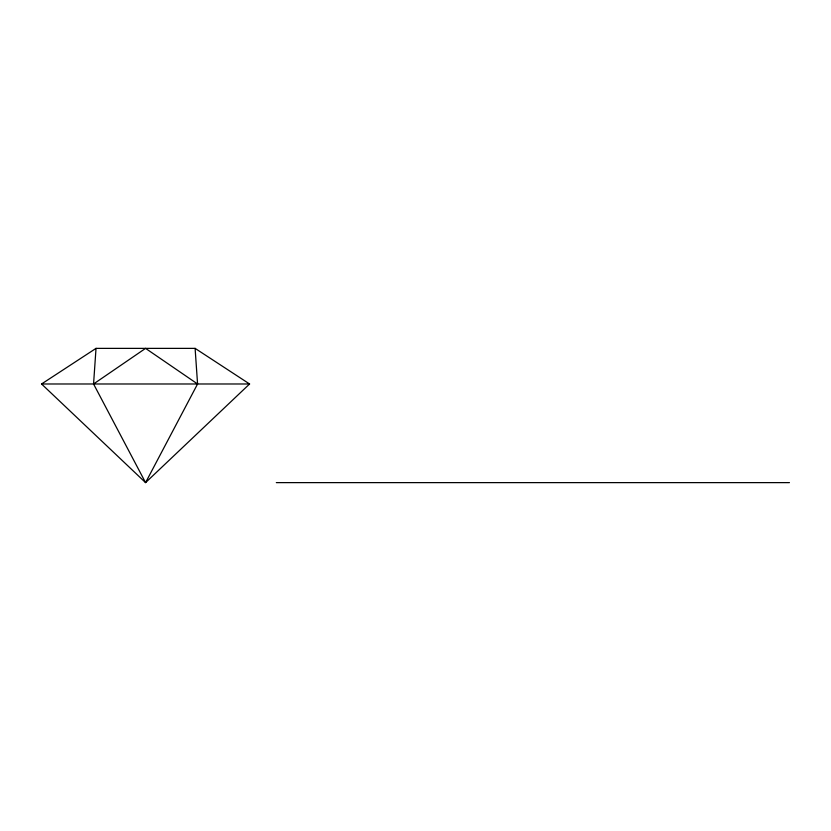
<?xml version="1.0" encoding="UTF-8"?>
<svg xmlns="http://www.w3.org/2000/svg" width="831" height="831" viewBox="0 0 831 831"><rect width="100%" height="100%" fill="white"/><g stroke="black" fill="none" stroke-linecap="round" stroke-linejoin="round"><path stroke-width="1.25" d="M195.108 348.376L197.57 383.984L145.57 482.624L93.56 383.984L96.022 348.376L195.108 348.376L249.58 383.984L145.57 482.624L41.55 383.984L96.022 348.376M93.56 383.984L145.57 348.376L197.57 383.984M41.55 383.984L249.58 383.984M276.318 482.624L789.45 482.624"/></g></svg>
